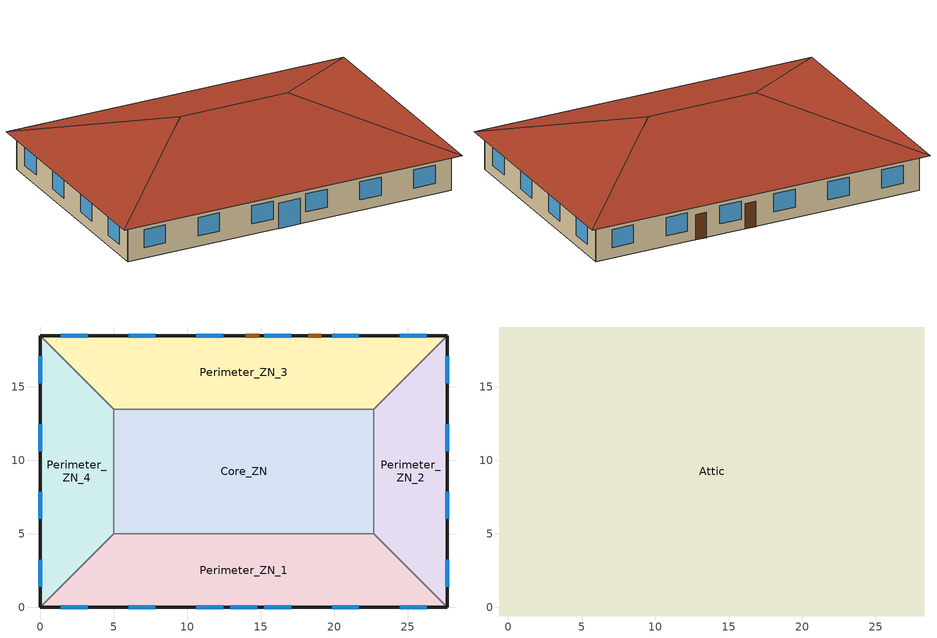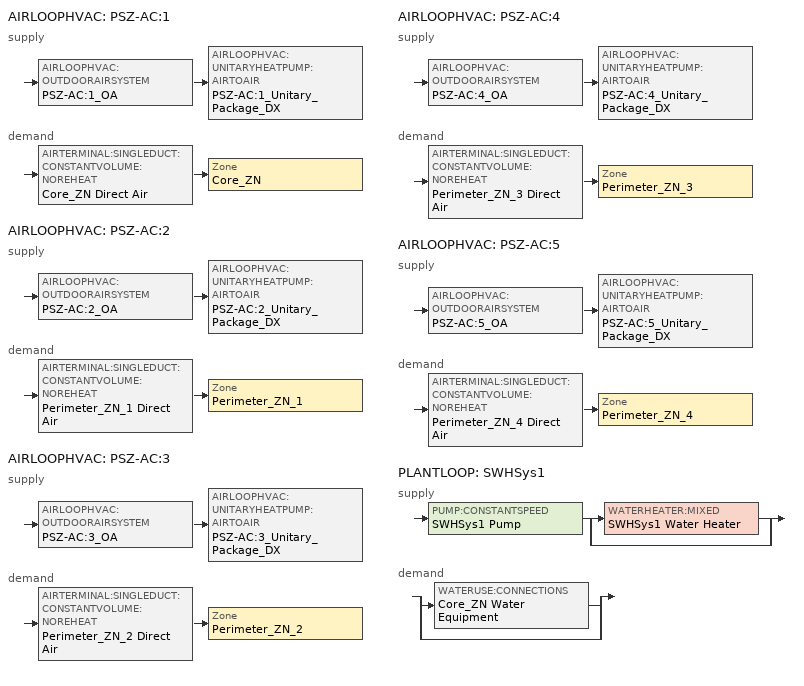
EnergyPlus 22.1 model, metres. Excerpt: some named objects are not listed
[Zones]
Core_ZN
 floor adiabatic (Core_ZN_floor_Ffactor): 5,13.46 22.69,13.46 22.69,5 5,5 z0
 wall to Perimeter_ZN_1 (int_wall): 5,5 22.69,5 z0:3.05
 wall to Perimeter_ZN_2 (int_wall): 22.69,5 22.69,13.46 z0:3.05
 wall to Perimeter_ZN_3 (int_wall): 22.69,13.46 5,13.46 z0:3.05
 wall to Perimeter_ZN_4 (int_wall): 5,13.46 5,5 z0:3.05
Perimeter_ZN_1
 floor ground (Perimeter_ZN_1_floor_Ffactor): 27.69,0 0,0 5,5 22.69,5 z0
 wall outside (nonres_ext_wall_grd): 0,0 27.69,0 z0:3.05
 wall to Perimeter_ZN_4 (int_wall): 5,5 0,0 z0:3.05
 wall to Perimeter_ZN_2 (int_wall): 27.69,0 22.69,5 z0:3.05
 window (Window_U_0.363_SHGC_South_0.378): 1.39,0 3.22,0 / 6.01,0 7.84,0 / 10.62,0 12.45,0 / 15.24,0 17.07,0 / 19.85,0 21.68,0 / 24.47,0 26.3,0 z0.9:2.42; 12.93,0 14.76,0 z0:2.13
Perimeter_ZN_2
 floor ground (Perimeter_ZN_2_floor_Ffactor): 22.69,13.46 27.69,18.46 27.69,0 22.69,5 z0
 wall outside (nonres_ext_wall_grd): 27.69,0 27.69,18.46 z0:3.05
 wall to Perimeter_ZN_3 (int_wall): 27.69,18.46 22.69,13.46 z0:3.05
 window (Window_U_0.363_SHGC_East_0.378): 27.69,15.24 27.69,17.07 / 27.69,10.62 27.69,12.45 / 27.69,6.01 27.69,7.84 / 27.69,1.39 27.69,3.22 z0.9:2.42
Perimeter_ZN_3
 floor ground (Perimeter_ZN_3_floor_Ffactor): 5,13.46 0,18.46 27.69,18.46 22.69,13.46 z0
 wall outside (nonres_ext_wall_grd): 27.69,18.46 0,18.46 z0:3.05
 wall to Perimeter_ZN_4 (int_wall): 0,18.46 5,13.46 z0:3.05
 window (Window_U_0.363_SHGC_North_0.378): 26.3,18.46 24.47,18.46 / 21.68,18.46 19.85,18.46 / 17.07,18.46 15.24,18.46 / 12.45,18.46 10.62,18.46 / 7.84,18.46 6.01,18.46 / 3.22,18.46 1.39,18.46 z0.9:2.42
 door (Swinging Door_con): 14.91,18.46 14,18.46 / 19.13,18.46 18.22,18.46 z0:2.13
Perimeter_ZN_4
 floor ground (Perimeter_ZN_4_floor_Ffactor): 5,5 0,0 0,18.46 5,13.46 z0
 wall outside (nonres_ext_wall_grd): 0,18.46 0,0 z0:3.05
 window (Window_U_0.363_SHGC_West_0.378): 0,3.22 0,1.39 / 0,7.84 0,6.01 / 0,12.45 0,10.62 / 0,17.07 0,15.24 z0.9:2.42
Attic
 floor outside (ext_soffit_floor): -0.6,19.06 0,18.46 0,0 -0.6,-0.6 z3.05; 0,0 27.69,0 28.29,-0.6 -0.6,-0.6 z3.05; 28.29,19.06 28.29,-0.6 27.69,0 27.69,18.46 z3.05; -0.6,19.06 28.29,19.06 27.69,18.46 0,18.46 z3.05
 floor to Perimeter_ZN_1 (nonres_roof_floor): 0,0 5,5 22.69,5 27.69,0 z3.05
 floor to Perimeter_ZN_4 (nonres_roof_floor): 5,13.46 5,5 0,0 0,18.46 z3.05
 floor to Perimeter_ZN_2 (nonres_roof_floor): 22.69,5 22.69,13.46 27.69,18.46 27.69,0 z3.05
 floor to Core_ZN (nonres_roof_floor): 5,13.46 22.69,13.46 22.69,5 5,5 z3.05
 floor to Perimeter_ZN_3 (nonres_roof_floor): 0,18.46 27.69,18.46 22.69,13.46 5,13.46 z3.05
 roof outside (AtticRoofDeck): 28.29,19.06,3.05 -0.6,19.06,3.05 9.23,9.23,6.33 18.46,9.23,6.33; -0.6,19.06,3.05 -0.6,-0.6,3.05 9.23,9.23,6.33; 28.29,-0.6,3.05 28.29,19.06,3.05 18.46,9.23,6.33; -0.6,-0.6,3.05 28.29,-0.6,3.05 18.46,9.23,6.33 9.23,9.23,6.33
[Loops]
AIRLOOPHVAC 'PSZ-AC:1'
 supply: AIRLOOPHVAC:OUTDOORAIRSYSTEM 'PSZ-AC:1_OA' > AIRLOOPHVAC:UNITARYHEATPUMP:AIRTOAIR 'PSZ-AC:1_Unitary_Package_DX'
 demand: AIRTERMINAL:SINGLEDUCT:CONSTANTVOLUME:NOREHEAT 'Core_ZN Direct Air' > Zone 'Core_ZN'
AIRLOOPHVAC 'PSZ-AC:2'
 supply: AIRLOOPHVAC:OUTDOORAIRSYSTEM 'PSZ-AC:2_OA' > AIRLOOPHVAC:UNITARYHEATPUMP:AIRTOAIR 'PSZ-AC:2_Unitary_Package_DX'
 demand: AIRTERMINAL:SINGLEDUCT:CONSTANTVOLUME:NOREHEAT 'Perimeter_ZN_1 Direct Air' > Zone 'Perimeter_ZN_1'
AIRLOOPHVAC 'PSZ-AC:3'
 supply: AIRLOOPHVAC:OUTDOORAIRSYSTEM 'PSZ-AC:3_OA' > AIRLOOPHVAC:UNITARYHEATPUMP:AIRTOAIR 'PSZ-AC:3_Unitary_Package_DX'
 demand: AIRTERMINAL:SINGLEDUCT:CONSTANTVOLUME:NOREHEAT 'Perimeter_ZN_2 Direct Air' > Zone 'Perimeter_ZN_2'
AIRLOOPHVAC 'PSZ-AC:4'
 supply: AIRLOOPHVAC:OUTDOORAIRSYSTEM 'PSZ-AC:4_OA' > AIRLOOPHVAC:UNITARYHEATPUMP:AIRTOAIR 'PSZ-AC:4_Unitary_Package_DX'
 demand: AIRTERMINAL:SINGLEDUCT:CONSTANTVOLUME:NOREHEAT 'Perimeter_ZN_3 Direct Air' > Zone 'Perimeter_ZN_3'
AIRLOOPHVAC 'PSZ-AC:5'
 supply: AIRLOOPHVAC:OUTDOORAIRSYSTEM 'PSZ-AC:5_OA' > AIRLOOPHVAC:UNITARYHEATPUMP:AIRTOAIR 'PSZ-AC:5_Unitary_Package_DX'
 demand: AIRTERMINAL:SINGLEDUCT:CONSTANTVOLUME:NOREHEAT 'Perimeter_ZN_4 Direct Air' > Zone 'Perimeter_ZN_4'
PLANTLOOP 'SWHSys1'
 supply: PUMP:CONSTANTSPEED 'SWHSys1 Pump' > split
  | WATERHEATER:MIXED 'SWHSys1 Water Heater'
  | bypass
 demand: split
  | WATERUSE:CONNECTIONS 'Core_ZN Water Equipment'
  | bypass
[BUILDING]
OfficeSmall: 0, City, 0.04, 0.2, FullExterior, 25, 6
[SITE:LOCATION]
Buffalo.Niagara.Intl.AP_NY_USA WMO=725280: 42.94, -78.74, -5, 215
[SIZINGPERIOD:DESIGNDAY]
Buffalo.Niagara.Intl.AP_NY_USA Ann Htg 99.6% Condns DB: 1, 21, WinterDesignDay, -16.3, 0, DefaultMultipliers, , Wetbulb, -16.3, , , , , 98769, 5.1, 270, No, No, No, ASHRAEClearSky, , , , , 0
Buffalo.Niagara.Intl.AP_NY_USA Ann Clg .4% Condns DB=>MWB: 7, 21, SummerDesignDay, 30.3, 9.3, DefaultMultipliers, , Wetbulb, 21.8, , , , , 98769, 5.7, 240, No, No, No, ASHRAETau, , , 0.462, 2.001
[SITE:GROUNDTEMPERATURE:FCFACTORMETHOD]
9.7, 6, -2.2, -3.4, -4.2, 2.7, 7.5, 13.7, 18.6, 22, 20.7, 16.5
[SITE:WATERMAINSTEMPERATURE]
Correlation: , 8.96667, 26.2
[MATERIAL]
Std Wood 6inch: MediumSmooth, 0.15, 0.12, 540, 1210, 0.9, 0.7, 0.7
F07 25mm stucco: Smooth, 0.0254, 0.72, 1856, 840, 0.9, 0.7, 0.7
F12 Asphalt shingles: VeryRough, 0.0032, 0.04, 1120, 1260, 0.9, 0.7
G01 13mm gypsum board: Smooth, 0.0127, 0.16, 800, 1090, 0.9, 0.7, 0.5
G01 16mm gypsum board: MediumSmooth, 0.0159, 0.16, 800, 1090
G02 16mm plywood: Smooth, 0.0159, 0.12, 544, 1210
[MATERIAL:NOMASS]
Opaque Door panel_con: MediumRough, 0.475973, 0.9, 0.7, 0.7
Nonres_Roof_Insulation: MediumSmooth, 8.09839, 0.9, 0.7, 0.7
Nonres_Exterior_Wall_Insulation_grd: MediumSmooth, 2.00451, 0.9, 0.7, 0.7
[WINDOWMATERIAL:SIMPLEGLAZINGSYSTEM]
Glazing Layer East; Glazing Layer South; Glazing Layer West; Glazing Layer North: 2.06121, 0.378, 0.4158
[CONSTRUCTION]
Swinging Door_con: Opaque Door panel_con
InteriorFurnishings: Std Wood 6inch
AtticRoofDeck: F12 Asphalt shingles, G02 16mm plywood
int_wall: G01 13mm gypsum board, G01 13mm gypsum board
ext_soffit_floor: G02 16mm plywood
nonres_roof_floor: G01 16mm gypsum board, Nonres_Roof_Insulation
nonres_ext_wall_grd: F07 25mm stucco, G01 16mm gypsum board, Nonres_Exterior_Wall_Insulation_grd, G01 16mm gypsum board
Window_U_0.363_SHGC_East_0.378: Glazing Layer East
Window_U_0.363_SHGC_South_0.378: Glazing Layer South
Window_U_0.363_SHGC_West_0.378: Glazing Layer West
Window_U_0.363_SHGC_North_0.378: Glazing Layer North
[CONSTRUCTION:FFACTORGROUNDFLOOR]
Core_ZN_floor_Ffactor: 0.90012, 149.657, 0
Perimeter_ZN_1_floor_Ffactor; Perimeter_ZN_3_floor_Ffactor: 0.90012, 113.45, 27.69
Perimeter_ZN_2_floor_Ffactor; Perimeter_ZN_4_floor_Ffactor: 0.90012, 67.3, 18.46
[ZONE]
Core_ZN; Perimeter_ZN_1; Perimeter_ZN_2; Perimeter_ZN_3; Perimeter_ZN_4: 0, 0, 0, 0, 1, 1, autocalculate, autocalculate, autocalculate, , , Yes
Attic: 0, 0, 0, 0, 1, 1, autocalculate, autocalculate, autocalculate, , , No
[INTERNALMASS]
Core_ZN_InternalMass_1: InteriorFurnishings, Core_ZN, , 299.3148
Perimeter_ZN_1_InternalMass_1: InteriorFurnishings, Perimeter_ZN_1, , 226.9
Perimeter_ZN_2_InternalMass_1: InteriorFurnishings, Perimeter_ZN_2, , 134.6
Perimeter_ZN_3_InternalMass_1: InteriorFurnishings, Perimeter_ZN_3, , 226.9
Perimeter_ZN_4_InternalMass_1: InteriorFurnishings, Perimeter_ZN_4, , 134.6
[PEOPLE]
Core_ZN: Core_ZN, BLDG_OCC_SCH_wo_SB, Area/Person, , , 18.5806, 0.3, AUTOCALCULATE, ACTIVITY_SCH, , No, ZoneAveraged
Perimeter_ZN_1: Perimeter_ZN_1, BLDG_OCC_SCH_wo_SB, Area/Person, , , 18.5806, 0.3, AUTOCALCULATE, ACTIVITY_SCH, , No, ZoneAveraged
Perimeter_ZN_2: Perimeter_ZN_2, BLDG_OCC_SCH_w_SB, Area/Person, , , 18.5806, 0.3, AUTOCALCULATE, ACTIVITY_SCH, , No, ZoneAveraged
Perimeter_ZN_3: Perimeter_ZN_3, BLDG_OCC_SCH_wo_SB, Area/Person, , , 18.5806, 0.3, AUTOCALCULATE, ACTIVITY_SCH, , No, ZoneAveraged
Perimeter_ZN_4: Perimeter_ZN_4, BLDG_OCC_SCH_wo_SB, Area/Person, , , 18.5806, 0.3, AUTOCALCULATE, ACTIVITY_SCH, , No, ZoneAveraged
[LIGHTS]
Core_ZN_Lights: Core_ZN, ltg_sch_office, Watts/Area, , 6.181254, , 0, 0.7, 0.2, 1, LightsWired, No
Perimeter_ZN_1_Lights: Perimeter_ZN_1, ltg_sch_office, Watts/Area, , 6.181254, , 0, 0.7, 0.2, 1, LightsWired, No
Perimeter_ZN_2_Lights: Perimeter_ZN_2, ltg_sch_office, Watts/Area, , 6.181254, , 0, 0.7, 0.2, 1, LightsWired, No
Perimeter_ZN_3_Lights: Perimeter_ZN_3, ltg_sch_office, Watts/Area, , 6.181254, , 0, 0.7, 0.2, 1, LightsWired, No
Perimeter_ZN_4_Lights: Perimeter_ZN_4, ltg_sch_office, Watts/Area, , 6.181254, , 0, 0.7, 0.2, 1, LightsWired, No
[ELECTRICEQUIPMENT]
Core_ZN_MiscPlug_Equip: Core_ZN, BLDG_EQUIP_SCH, Watts/Area, , 6.78, , , , , MiscPlug
Perimeter_ZN_1_MiscPlug_Equip: Perimeter_ZN_1, BLDG_EQUIP_SCH, Watts/Area, , 6.78, , , , , MiscPlug
Perimeter_ZN_2_MiscPlug_Equip: Perimeter_ZN_2, BLDG_EQUIP_SCH, Watts/Area, , 6.78, , , , , MiscPlug
Perimeter_ZN_3_MiscPlug_Equip: Perimeter_ZN_3, BLDG_EQUIP_SCH, Watts/Area, , 6.78, , , , , MiscPlug
Perimeter_ZN_4_MiscPlug_Equip: Perimeter_ZN_4, BLDG_EQUIP_SCH, Watts/Area, , 6.78, , , , , MiscPlug
[DAYLIGHTING:CONTROLS]
Perimeter_ZN_1_DaylCtrl: Perimeter_ZN_1, SplitFlux, DaylightAvailSch, Continuousoff, 0.2, 0.2, 3, 1, Perimeter_ZN_1_DaylRefPt1, 180, 22, , Perimeter_ZN_1_DaylRefPt1, 0.2399, 377, Perimeter_ZN_1_DaylRefPt2, 0.0302, 377
Perimeter_ZN_2_DaylCtrl: Perimeter_ZN_2, SplitFlux, DaylightAvailSch, Continuousoff, 0.2, 0.2, 3, 1, Perimeter_ZN_2_DaylRefPt1, 90, 22, , Perimeter_ZN_2_DaylRefPt1, 0.2399, 377, Perimeter_ZN_2_DaylRefPt2, 0.0302, 377
Perimeter_ZN_3_DaylCtrl: Perimeter_ZN_3, SplitFlux, DaylightAvailSch, Continuousoff, 0.2, 0.2, 3, 1, Perimeter_ZN_3_DaylRefPt1, 0, 22, , Perimeter_ZN_3_DaylRefPt1, 0.2399, 377, Perimeter_ZN_3_DaylRefPt2, 0.0302, 377
Perimeter_ZN_4_DaylCtrl: Perimeter_ZN_4, SplitFlux, DaylightAvailSch, Continuousoff, 0.2, 0.2, 3, 1, Perimeter_ZN_4_DaylRefPt1, 270, 22, , Perimeter_ZN_4_DaylRefPt1, 0.2399, 377, Perimeter_ZN_4_DaylRefPt2, 0.0302, 377
[ZONEINFILTRATION:DESIGNFLOWRATE]
Perimeter_ZN_1_Infiltration: Perimeter_ZN_1, INFIL_QUARTER_ON_SCH, Flow/ExteriorWallArea, 0, , 0.00019935, , 0, 0, 0.224, 0
Perimeter_ZN_1_Door_Infiltration: Perimeter_ZN_1, INFIL_Door_Opening_SCH, Flow/Zone, 0.0764554, , , , 1, 0, 0, 0
Perimeter_ZN_2_Infiltration: Perimeter_ZN_2, INFIL_QUARTER_ON_SCH, Flow/ExteriorWallArea, 0, , 0.00019935, , 0, 0, 0.224, 0
Perimeter_ZN_3_Infiltration: Perimeter_ZN_3, INFIL_QUARTER_ON_SCH, Flow/ExteriorWallArea, 0, , 0.00019935, , 0, 0, 0.224, 0
Perimeter_ZN_4_Infiltration: Perimeter_ZN_4, INFIL_QUARTER_ON_SCH, Flow/ExteriorWallArea, 0, , 0.00019935, , 0, 0, 0.224, 0
Attic_Infiltration: Attic, ALWAYS_ON, Flow/Zone, 0.2001, , , , 1, 0, 0, 0
[EXTERIOR:LIGHTS]
Exterior_Lights_a: Exterior_lighting_schedule_a, 88.49, AstronomicalClock, General
Exterior_Lights_b: Exterior_lighting_schedule_b_2016, 144.07, AstronomicalClock, General
Exterior_Lights_c: Exterior_lighting_schedule_c_2016, 514.92, AstronomicalClock, General
[DESIGNSPECIFICATION:OUTDOORAIR]
SZ DSOA Core_ZN; SZ DSOA Perimeter_ZN_1; SZ DSOA Perimeter_ZN_2; SZ DSOA Perimeter_ZN_3; SZ DSOA Perimeter_ZN_4: Flow/Area, , 0.0004318
[DESIGNSPECIFICATION:ZONEAIRDISTRIBUTION]
CM DSZAD Building: 1, 1
[SIZING:ZONE]
Core_ZN: SupplyAirTemperature, 12.8, , SupplyAirTemperature, 40, , 0.0085, 0.008, SZ DSOA Core_ZN, , , DesignDay, 0, , , 0, DesignDay, 0
Perimeter_ZN_1: SupplyAirTemperature, 12.8, , SupplyAirTemperature, 40, , 0.0085, 0.008, SZ DSOA Perimeter_ZN_1, , , DesignDay, 0, , , 0, DesignDay, 0
Perimeter_ZN_2: SupplyAirTemperature, 12.8, , SupplyAirTemperature, 40, , 0.0085, 0.008, SZ DSOA Perimeter_ZN_2, , , DesignDay, 0, , , 0, DesignDay, 0
Perimeter_ZN_3: SupplyAirTemperature, 12.8, , SupplyAirTemperature, 40, , 0.0085, 0.008, SZ DSOA Perimeter_ZN_3, , , DesignDay, 0, , , 0, DesignDay, 0
Perimeter_ZN_4: SupplyAirTemperature, 12.8, , SupplyAirTemperature, 40, , 0.0085, 0.008, SZ DSOA Perimeter_ZN_4, , , DesignDay, 0, , , 0, DesignDay, 0
[SIZING:SYSTEM]
PSZ-AC:1; PSZ-AC:2; PSZ-AC:3; PSZ-AC:4; PSZ-AC:5: Sensible, AUTOSIZE, 1, 7, 0.008, 12.8, 0.008, 12.8, 40, NonCoincident, No, No, 0.0085, 0.008, DesignDay, 0, , , , DesignDay, 0, , , , , ZoneSum, 1, CoolingDesignCapacity, autosize, , , HeatingDesignCapacity, autosize, , , OnOff
[SIZING:PLANT]
SWHSys1: Heating, 48.89, 5
[ZONECONTROL:THERMOSTAT]
Core_ZN Thermostat: Core_ZN, Dual Zone Control Type Sched, ThermostatSetpoint:DualSetpoint, Core_ZN Dual SP Control
Perimeter_ZN_1 Thermostat: Perimeter_ZN_1, Dual Zone Control Type Sched, ThermostatSetpoint:DualSetpoint, Perimeter_ZN_1 Dual SP Control
Perimeter_ZN_2 Thermostat: Perimeter_ZN_2, Dual Zone Control Type Sched, ThermostatSetpoint:DualSetpoint, Perimeter_ZN_2 Dual SP Control
Perimeter_ZN_3 Thermostat: Perimeter_ZN_3, Dual Zone Control Type Sched, ThermostatSetpoint:DualSetpoint, Perimeter_ZN_3 Dual SP Control
Perimeter_ZN_4 Thermostat: Perimeter_ZN_4, Dual Zone Control Type Sched, ThermostatSetpoint:DualSetpoint, Perimeter_ZN_4 Dual SP Control
[THERMOSTATSETPOINT:DUALSETPOINT]
Core_ZN Dual SP Control; Perimeter_ZN_1 Dual SP Control; Perimeter_ZN_3 Dual SP Control; Perimeter_ZN_4 Dual SP Control: HTGSETP_SCH_NO_OPTIMUM, CLGSETP_SCH_NO_OPTIMUM
Perimeter_ZN_2 Dual SP Control: HTGSETP_SCH_NO_OPTIMUM_w_SB, CLGSETP_SCH_NO_OPTIMUM_w_SB
[AIRTERMINAL:SINGLEDUCT:CONSTANTVOLUME:NOREHEAT]
Core_ZN Direct Air: Always_On, Core_ZN ADU Inlet Node, Core_ZN Direct Air Inlet Node, AUTOSIZE
Perimeter_ZN_1 Direct Air: Always_On, Perimeter_ZN_1 ADU Inlet Node, Perimeter_ZN_1 Direct Air Inlet Node, AUTOSIZE
Perimeter_ZN_2 Direct Air: Always_On, Perimeter_ZN_2 ADU Inlet Node, Perimeter_ZN_2 Direct Air Inlet Node, AUTOSIZE
Perimeter_ZN_3 Direct Air: Always_On, Perimeter_ZN_3 ADU Inlet Node, Perimeter_ZN_3 Direct Air Inlet Node, AUTOSIZE
Perimeter_ZN_4 Direct Air: Always_On, Perimeter_ZN_4 ADU Inlet Node, Perimeter_ZN_4 Direct Air Inlet Node, AUTOSIZE
[Zone equipment]
Core_ZN: Core_ZN Direct Air
Perimeter_ZN_1: Perimeter_ZN_1 Direct Air
Perimeter_ZN_2: Perimeter_ZN_2 Direct Air
Perimeter_ZN_3: Perimeter_ZN_3 Direct Air
Perimeter_ZN_4: Perimeter_ZN_4 Direct Air
[FAN:ONOFF]
PSZ-AC:1 Fan: HVACOperationSchd, 0.55575, 622.5, autosize, 0.855, 1, PSZ-AC:1 Mixed Air Outlet, PSZ-AC:1 Supply Fan Outlet, , , General
PSZ-AC:2 Fan: HVACOperationSchd, 0.55575, 622.5, autosize, 0.855, 1, PSZ-AC:2 Mixed Air Outlet, PSZ-AC:2 Supply Fan Outlet, , , General
PSZ-AC:3 Fan: HVACOperationSchd, 0.55575, 622.5, autosize, 0.855, 1, PSZ-AC:3 Mixed Air Outlet, PSZ-AC:3 Supply Fan Outlet, , , General
PSZ-AC:4 Fan: HVACOperationSchd, 0.55575, 622.5, autosize, 0.855, 1, PSZ-AC:4 Mixed Air Outlet, PSZ-AC:4 Supply Fan Outlet, , , General
PSZ-AC:5 Fan: HVACOperationSchd, 0.55575, 622.5, autosize, 0.855, 1, PSZ-AC:5 Mixed Air Outlet, PSZ-AC:5 Supply Fan Outlet, , , General
[COIL:COOLING:DX:SINGLESPEED]
PSZ-AC:1 HP Cooling Coil: Always_On, AUTOSIZE, AUTOSIZE, 4.52885, AUTOSIZE, , PSZ-AC:1 Supply Fan Outlet, PSZ-AC:1 Cooling Coil Outlet, SmDXalt_CapFT, SmDXalt_CapFF, SmDXalt_EIRFT, SmDXalt_EIRFF, SmDXalt_PLR
PSZ-AC:2 HP Cooling Coil: Always_On, AUTOSIZE, AUTOSIZE, 4.52885, AUTOSIZE, , PSZ-AC:2 Supply Fan Outlet, PSZ-AC:2 Cooling Coil Outlet, SmDXalt_CapFT, SmDXalt_CapFF, SmDXalt_EIRFT, SmDXalt_EIRFF, SmDXalt_PLR
PSZ-AC:3 HP Cooling Coil: Always_On, AUTOSIZE, AUTOSIZE, 4.52885, AUTOSIZE, , PSZ-AC:3 Supply Fan Outlet, PSZ-AC:3 Cooling Coil Outlet, SmDXalt_CapFT, SmDXalt_CapFF, SmDXalt_EIRFT, SmDXalt_EIRFF, SmDXalt_PLR
PSZ-AC:4 HP Cooling Coil: Always_On, AUTOSIZE, AUTOSIZE, 4.52885, AUTOSIZE, , PSZ-AC:4 Supply Fan Outlet, PSZ-AC:4 Cooling Coil Outlet, SmDXalt_CapFT, SmDXalt_CapFF, SmDXalt_EIRFT, SmDXalt_EIRFF, SmDXalt_PLR
PSZ-AC:5 HP Cooling Coil: Always_On, AUTOSIZE, AUTOSIZE, 4.52885, AUTOSIZE, , PSZ-AC:5 Supply Fan Outlet, PSZ-AC:5 Cooling Coil Outlet, SmDXalt_CapFT, SmDXalt_CapFF, SmDXalt_EIRFT, SmDXalt_EIRFF, SmDXalt_PLR
[COIL:HEATING:FUEL]
PSZ-AC:1_SuppHeatCoil: Always_On, NaturalGas, 0.84, autosize, PSZ-AC:1 Heating Coil Outlet, PSZ-AC:1 Supply Equipment Outlet Node
PSZ-AC:2_SuppHeatCoil: Always_On, NaturalGas, 0.84, autosize, PSZ-AC:2 Heating Coil Outlet, PSZ-AC:2 Supply Equipment Outlet Node
PSZ-AC:3_SuppHeatCoil: Always_On, NaturalGas, 0.84, autosize, PSZ-AC:3 Heating Coil Outlet, PSZ-AC:3 Supply Equipment Outlet Node
PSZ-AC:4_SuppHeatCoil: Always_On, NaturalGas, 0.84, autosize, PSZ-AC:4 Heating Coil Outlet, PSZ-AC:4 Supply Equipment Outlet Node
PSZ-AC:5_SuppHeatCoil: Always_On, NaturalGas, 0.84, autosize, PSZ-AC:5 Heating Coil Outlet, PSZ-AC:5 Supply Equipment Outlet Node
[COIL:HEATING:DX:SINGLESPEED]
PSZ-AC:1 Heating Coil: Always_On, AUTOSIZE, 3.52716, AUTOSIZE, , PSZ-AC:1 Cooling Coil Outlet, PSZ-AC:1 Heating Coil Outlet, HPACHeatCapFT, HPACHeatCapFF, HPACHeatEIRFT, HPACHeatEIRFF, HPACHeatPLFFPLR, HPACDefrostCAPFT, -12.2, , 1.67, 50, 4.4, ReverseCycle, OnDemand, , AUTOSIZE
PSZ-AC:2 Heating Coil: Always_On, AUTOSIZE, 3.52716, AUTOSIZE, , PSZ-AC:2 Cooling Coil Outlet, PSZ-AC:2 Heating Coil Outlet, HPACHeatCapFT, HPACHeatCapFF, HPACHeatEIRFT, HPACHeatEIRFF, HPACHeatPLFFPLR, HPACDefrostCAPFT, -12.2, , 1.67, 50, 4.4, ReverseCycle, OnDemand, , AUTOSIZE
PSZ-AC:3 Heating Coil: Always_On, AUTOSIZE, 3.52716, AUTOSIZE, , PSZ-AC:3 Cooling Coil Outlet, PSZ-AC:3 Heating Coil Outlet, HPACHeatCapFT, HPACHeatCapFF, HPACHeatEIRFT, HPACHeatEIRFF, HPACHeatPLFFPLR, HPACDefrostCAPFT, -12.2, , 1.67, 50, 4.4, ReverseCycle, OnDemand, , AUTOSIZE
PSZ-AC:4 Heating Coil: Always_On, AUTOSIZE, 3.52716, AUTOSIZE, , PSZ-AC:4 Cooling Coil Outlet, PSZ-AC:4 Heating Coil Outlet, HPACHeatCapFT, HPACHeatCapFF, HPACHeatEIRFT, HPACHeatEIRFF, HPACHeatPLFFPLR, HPACDefrostCAPFT, -12.2, , 1.67, 50, 4.4, ReverseCycle, OnDemand, , AUTOSIZE
PSZ-AC:5 Heating Coil: Always_On, AUTOSIZE, 3.52716, AUTOSIZE, , PSZ-AC:5 Cooling Coil Outlet, PSZ-AC:5 Heating Coil Outlet, HPACHeatCapFT, HPACHeatCapFF, HPACHeatEIRFT, HPACHeatEIRFF, HPACHeatPLFFPLR, HPACDefrostCAPFT, -12.2, , 1.67, 50, 4.4, ReverseCycle, OnDemand, , AUTOSIZE
[AIRLOOPHVAC:UNITARYHEATPUMP:AIRTOAIR]
PSZ-AC:1_Unitary_Package_DX: Always_On, PSZ-AC:1 Mixed Air Outlet, PSZ-AC:1 Supply Equipment Outlet Node, AUTOSIZE, AUTOSIZE, AUTOSIZE, Core_ZN, Fan:OnOff, PSZ-AC:1 Fan, Coil:Heating:DX:SingleSpeed, PSZ-AC:1 Heating Coil, Coil:Cooling:DX:SingleSpeed, PSZ-AC:1 HP Cooling Coil, Coil:Heating:Fuel, PSZ-AC:1_SuppHeatCoil, AUTOSIZE, 4.44, BlowThrough, HVACOperationSchd
PSZ-AC:2_Unitary_Package_DX: Always_On, PSZ-AC:2 Mixed Air Outlet, PSZ-AC:2 Supply Equipment Outlet Node, AUTOSIZE, AUTOSIZE, AUTOSIZE, Perimeter_ZN_1, Fan:OnOff, PSZ-AC:2 Fan, Coil:Heating:DX:SingleSpeed, PSZ-AC:2 Heating Coil, Coil:Cooling:DX:SingleSpeed, PSZ-AC:2 HP Cooling Coil, Coil:Heating:Fuel, PSZ-AC:2_SuppHeatCoil, AUTOSIZE, 4.44, BlowThrough, HVACOperationSchd
PSZ-AC:3_Unitary_Package_DX: Always_On, PSZ-AC:3 Mixed Air Outlet, PSZ-AC:3 Supply Equipment Outlet Node, AUTOSIZE, AUTOSIZE, AUTOSIZE, Perimeter_ZN_2, Fan:OnOff, PSZ-AC:3 Fan, Coil:Heating:DX:SingleSpeed, PSZ-AC:3 Heating Coil, Coil:Cooling:DX:SingleSpeed, PSZ-AC:3 HP Cooling Coil, Coil:Heating:Fuel, PSZ-AC:3_SuppHeatCoil, AUTOSIZE, 4.44, BlowThrough, HVACOperationSchd_w_SB
PSZ-AC:4_Unitary_Package_DX: Always_On, PSZ-AC:4 Mixed Air Outlet, PSZ-AC:4 Supply Equipment Outlet Node, AUTOSIZE, AUTOSIZE, AUTOSIZE, Perimeter_ZN_3, Fan:OnOff, PSZ-AC:4 Fan, Coil:Heating:DX:SingleSpeed, PSZ-AC:4 Heating Coil, Coil:Cooling:DX:SingleSpeed, PSZ-AC:4 HP Cooling Coil, Coil:Heating:Fuel, PSZ-AC:4_SuppHeatCoil, AUTOSIZE, 4.44, BlowThrough, HVACOperationSchd
PSZ-AC:5_Unitary_Package_DX: Always_On, PSZ-AC:5 Mixed Air Outlet, PSZ-AC:5 Supply Equipment Outlet Node, AUTOSIZE, AUTOSIZE, AUTOSIZE, Perimeter_ZN_4, Fan:OnOff, PSZ-AC:5 Fan, Coil:Heating:DX:SingleSpeed, PSZ-AC:5 Heating Coil, Coil:Cooling:DX:SingleSpeed, PSZ-AC:5 HP Cooling Coil, Coil:Heating:Fuel, PSZ-AC:5_SuppHeatCoil, AUTOSIZE, 4.44, BlowThrough, HVACOperationSchd
[CONTROLLER:OUTDOORAIR]
PSZ-AC:1_OA_Controller: PSZ-AC:1 OARelief Node, PSZ-AC:1 Supply Equipment Inlet Node, PSZ-AC:1 Mixed Air Outlet, PSZ-AC:1 OAInlet Node, AUTOSIZE, AUTOSIZE, NoEconomizer, ModulateFlow, 28, 64000, , , , LockoutWithHeating, FixedMinimum, MinOA_MotorizedDamper_Sched
PSZ-AC:2_OA_Controller: PSZ-AC:2 OARelief Node, PSZ-AC:2 Supply Equipment Inlet Node, PSZ-AC:2 Mixed Air Outlet, PSZ-AC:2 OAInlet Node, AUTOSIZE, AUTOSIZE, NoEconomizer, ModulateFlow, 28, 64000, , , , LockoutWithHeating, FixedMinimum, MinOA_MotorizedDamper_Sched
PSZ-AC:3_OA_Controller: PSZ-AC:3 OARelief Node, PSZ-AC:3 Supply Equipment Inlet Node, PSZ-AC:3 Mixed Air Outlet, PSZ-AC:3 OAInlet Node, AUTOSIZE, AUTOSIZE, NoEconomizer, ModulateFlow, 28, 64000, , , , LockoutWithHeating, FixedMinimum, MinOA_MotorizedDamper_Sched
PSZ-AC:4_OA_Controller: PSZ-AC:4 OARelief Node, PSZ-AC:4 Supply Equipment Inlet Node, PSZ-AC:4 Mixed Air Outlet, PSZ-AC:4 OAInlet Node, AUTOSIZE, AUTOSIZE, NoEconomizer, ModulateFlow, 28, 64000, , , , LockoutWithHeating, FixedMinimum, MinOA_MotorizedDamper_Sched
PSZ-AC:5_OA_Controller: PSZ-AC:5 OARelief Node, PSZ-AC:5 Supply Equipment Inlet Node, PSZ-AC:5 Mixed Air Outlet, PSZ-AC:5 OAInlet Node, AUTOSIZE, AUTOSIZE, NoEconomizer, ModulateFlow, 28, 64000, , , , LockoutWithHeating, FixedMinimum, MinOA_MotorizedDamper_Sched
[CONTROLLER:MECHANICALVENTILATION]
Core_ZN_DCV: MinOA_MotorizedDamper_Sched, No, ZoneSum, , Core_ZN, SZ DSOA Core_ZN, CM DSZAD Building
Perimeter_ZN_1_DCV: MinOA_MotorizedDamper_Sched, No, ZoneSum, , Perimeter_ZN_1, SZ DSOA Perimeter_ZN_1, CM DSZAD Building
Perimeter_ZN_2_DCV: MinOA_MotorizedDamper_Sched, No, ZoneSum, , Perimeter_ZN_2, SZ DSOA Perimeter_ZN_2, CM DSZAD Building
Perimeter_ZN_3_DCV: MinOA_MotorizedDamper_Sched, No, ZoneSum, , Perimeter_ZN_3, SZ DSOA Perimeter_ZN_3, CM DSZAD Building
Perimeter_ZN_4_DCV: MinOA_MotorizedDamper_Sched, No, ZoneSum, , Perimeter_ZN_4, SZ DSOA Perimeter_ZN_4, CM DSZAD Building
[AIRLOOPHVAC]
PSZ-AC:1: , PSZ-AC:1 Availability Manager List, AUTOSIZE, PSZ-AC:1 Air Loop Branches, , PSZ-AC:1 Supply Equipment Inlet Node, PSZ-AC:1 Zone Equipment Outlet Node, PSZ-AC:1 Zone Equipment Inlet Node, PSZ-AC:1 Supply Equipment Outlet Node
PSZ-AC:2: , PSZ-AC:2 Availability Manager List, AUTOSIZE, PSZ-AC:2 Air Loop Branches, , PSZ-AC:2 Supply Equipment Inlet Node, PSZ-AC:2 Zone Equipment Outlet Node, PSZ-AC:2 Zone Equipment Inlet Node, PSZ-AC:2 Supply Equipment Outlet Node
PSZ-AC:3: , PSZ-AC:3 Availability Manager List, AUTOSIZE, PSZ-AC:3 Air Loop Branches, , PSZ-AC:3 Supply Equipment Inlet Node, PSZ-AC:3 Zone Equipment Outlet Node, PSZ-AC:3 Zone Equipment Inlet Node, PSZ-AC:3 Supply Equipment Outlet Node
PSZ-AC:4: , PSZ-AC:4 Availability Manager List, AUTOSIZE, PSZ-AC:4 Air Loop Branches, , PSZ-AC:4 Supply Equipment Inlet Node, PSZ-AC:4 Zone Equipment Outlet Node, PSZ-AC:4 Zone Equipment Inlet Node, PSZ-AC:4 Supply Equipment Outlet Node
PSZ-AC:5: , PSZ-AC:5 Availability Manager List, AUTOSIZE, PSZ-AC:5 Air Loop Branches, , PSZ-AC:5 Supply Equipment Inlet Node, PSZ-AC:5 Zone Equipment Outlet Node, PSZ-AC:5 Zone Equipment Inlet Node, PSZ-AC:5 Supply Equipment Outlet Node
[AIRLOOPHVAC:OUTDOORAIRSYSTEM]
PSZ-AC:1_OA: PSZ-AC:1_OA_Controllers, PSZ-AC:1_OA_Equipment
PSZ-AC:2_OA: PSZ-AC:2_OA_Controllers, PSZ-AC:2_OA_Equipment
PSZ-AC:3_OA: PSZ-AC:3_OA_Controllers, PSZ-AC:3_OA_Equipment
PSZ-AC:4_OA: PSZ-AC:4_OA_Controllers, PSZ-AC:4_OA_Equipment
PSZ-AC:5_OA: PSZ-AC:5_OA_Controllers, PSZ-AC:5_OA_Equipment
[OUTDOORAIR:MIXER]
PSZ-AC:1_OAMixing Box: PSZ-AC:1 Mixed Air Outlet, PSZ-AC:1 OAInlet Node, PSZ-AC:1 OARelief Node, PSZ-AC:1 Supply Equipment Inlet Node
PSZ-AC:2_OAMixing Box: PSZ-AC:2 Mixed Air Outlet, PSZ-AC:2 OAInlet Node, PSZ-AC:2 OARelief Node, PSZ-AC:2 Supply Equipment Inlet Node
PSZ-AC:3_OAMixing Box: PSZ-AC:3 Mixed Air Outlet, PSZ-AC:3 OAInlet Node, PSZ-AC:3 OARelief Node, PSZ-AC:3 Supply Equipment Inlet Node
PSZ-AC:4_OAMixing Box: PSZ-AC:4 Mixed Air Outlet, PSZ-AC:4 OAInlet Node, PSZ-AC:4 OARelief Node, PSZ-AC:4 Supply Equipment Inlet Node
PSZ-AC:5_OAMixing Box: PSZ-AC:5 Mixed Air Outlet, PSZ-AC:5 OAInlet Node, PSZ-AC:5 OARelief Node, PSZ-AC:5 Supply Equipment Inlet Node
[PUMP:CONSTANTSPEED]
SWHSys1 Pump: SWHSys1 Supply Inlet Node, SWHSys1 Pump-Water HeaterNodeviaConnector, autosize, 0.001, AUTOSIZE, 0.3, 0, Intermittent
[WATERHEATER:MIXED]
SWHSys1 Water Heater: 0.1514, SHWSys1 Water Heater Setpoint Temperature Schedule, 2, 82.2222, Cycle, 11722.84, , , , ELECTRICITY, 1, , 571, ELECTRICITY, 0, 571, ELECTRICITY, , zone, , CORE_ZN, , 1.20598, , 1.20598, , 4.048e-06, BLDG_SWH_SCH
[PLANTLOOP]
SWHSys1: WATER, , SWHSys1 Loop Operation Scheme List, SWHSys1 Supply Outlet Node, 48.89, 10, AUTOSIZE, 0, AUTOSIZE, SWHSys1 Supply Inlet Node, SWHSys1 Supply Outlet Node, SWHSys1 Supply Branches, SWHSys1 Supply Connectors, SWHSys1 Demand Inlet Node, SWHSys1 Demand Outlet Node, SWHSys1 Demand Branches, SWHSys1 Demand Connectors, Optimal
[PLANTEQUIPMENTLIST]
SWHSys1 Equipment List: WaterHeater:Mixed, SWHSys1 Water Heater
[PLANTEQUIPMENTOPERATION:HEATINGLOAD]
SWHSys1 Operation Scheme: 0, 1000000000000000, SWHSys1 Equipment List
[PLANTEQUIPMENTOPERATIONSCHEMES]
SWHSys1 Loop Operation Scheme List: PlantEquipmentOperation:HeatingLoad, SWHSys1 Operation Scheme, PlantOnSched
[ENERGYMANAGEMENTSYSTEM:SENSOR]
ActualOccupancy: Binary Occupancy; Schedule Value
Core_ZN_LSr: Core_ZN; Zone Lights Electricity Rate
Core_ZN_Occ_Sensor: Core_ZN; People Occupant Count
Perimeter_ZN_1_LSr: Perimeter_ZN_1; Zone Lights Electricity Rate
Perimeter_ZN_1_Occ_Sensor: Perimeter_ZN_1; People Occupant Count
Perimeter_ZN_2_LSr: Perimeter_ZN_2; Zone Lights Electricity Rate
Perimeter_ZN_2_Occ_Sensor: Perimeter_ZN_2; People Occupant Count
Perimeter_ZN_3_LSr: Perimeter_ZN_3; Zone Lights Electricity Rate
Perimeter_ZN_3_Occ_Sensor: Perimeter_ZN_3; People Occupant Count
Perimeter_ZN_4_LSr: Perimeter_ZN_4; Zone Lights Electricity Rate
Perimeter_ZN_4_Occ_Sensor: Perimeter_ZN_4; People Occupant Count
[ENERGYMANAGEMENTSYSTEM:ACTUATOR]
Core_ZN_Light_Actuator: Core_ZN_lights; Lights; Electricity Rate
Perimeter_ZN_1_Light_Actuator: Perimeter_ZN_1_lights; Lights; Electricity Rate
Perimeter_ZN_2_Light_Actuator: Perimeter_ZN_2_lights; Lights; Electricity Rate
Perimeter_ZN_3_Light_Actuator: Perimeter_ZN_3_lights; Lights; Electricity Rate
Perimeter_ZN_4_Light_Actuator: Perimeter_ZN_4_lights; Lights; Electricity Rate
[ENERGYMANAGEMENTSYSTEM:PROGRAMCALLINGMANAGER]
SET_Core_ZN_Light_EMS_Program_Prog_Manager: BeginTimestepBeforePredictor; SET_Core_ZN_Light_EMS_Program
SET_Perimeter_ZN_1_Light_EMS_Program_Prog_Manager: BeginTimestepBeforePredictor; SET_Perimeter_ZN_1_Light_EMS_Program
SET_Perimeter_ZN_2_Light_EMS_Program_Prog_Manager: BeginTimestepBeforePredictor; SET_Perimeter_ZN_2_Light_EMS_Program
SET_Perimeter_ZN_3_Light_EMS_Program_Prog_Manager: BeginTimestepBeforePredictor; SET_Perimeter_ZN_3_Light_EMS_Program
SET_Perimeter_ZN_4_Light_EMS_Program_Prog_Manager: BeginTimestepBeforePredictor; SET_Perimeter_ZN_4_Light_EMS_Program
[ENERGYMANAGEMENTSYSTEM:PROGRAM]
SET_Core_ZN_Light_EMS_Program: SET Core_ZN_LSr_IP=0.093*Core_ZN_LSr/Core_ZN_Area; IF (Core_ZN_Occ_Sensor <= 0) && (Core_ZN_LSr_IP >= 0.02); SET Core_ZN_Light_Actuator = 0.02*Core_ZN_Area/0.09290304; ELSE; SET Core_ZN_Light_Actuator = NULL; ENDIF
SET_Perimeter_ZN_1_Light_EMS_Program: SET Perimeter_ZN_1_LSr_IP=0.093*Perimeter_ZN_1_LSr/Perimeter_ZN_1_Area; IF (Perimeter_ZN_1_Occ_Sensor <= 0) && (Perimeter_ZN_1_LSr_IP >= 0.02); SET Perimeter_ZN_1_Light_Actuator = 0.02*Perimeter_ZN_1_Area/0.09290304; ELSE; SET Perimeter_ZN_1_Light_Actuator = NULL; ENDIF
SET_Perimeter_ZN_2_Light_EMS_Program: SET Perimeter_ZN_2_LSr_IP=0.093*Perimeter_ZN_2_LSr/Perimeter_ZN_2_Area; IF (Perimeter_ZN_2_Occ_Sensor <= 0) && (Perimeter_ZN_2_LSr_IP >= 0.02); IF (ActualOccupancy <= 0); SET Perimeter_ZN_2_Light_Actuator = 0.02*Perimeter_ZN_2_Area/0.09290304; ELSE; SET Perimeter_ZN_2_Light_Actuator = NULL; ENDIF; ELSE; SET Perimeter_ZN_2_Light_Actuator = NULL; ENDIF
SET_Perimeter_ZN_3_Light_EMS_Program: SET Perimeter_ZN_3_LSr_IP=0.093*Perimeter_ZN_3_LSr/Perimeter_ZN_3_Area; IF (Perimeter_ZN_3_Occ_Sensor <= 0) && (Perimeter_ZN_3_LSr_IP >= 0.02); SET Perimeter_ZN_3_Light_Actuator = 0.02*Perimeter_ZN_3_Area/0.09290304; ELSE; SET Perimeter_ZN_3_Light_Actuator = NULL; ENDIF
SET_Perimeter_ZN_4_Light_EMS_Program: SET Perimeter_ZN_4_LSr_IP=0.093*Perimeter_ZN_4_LSr/Perimeter_ZN_4_Area; IF (Perimeter_ZN_4_Occ_Sensor <= 0) && (Perimeter_ZN_4_LSr_IP >= 0.02); SET Perimeter_ZN_4_Light_Actuator = 0.02*Perimeter_ZN_4_Area/0.09290304; ELSE; SET Perimeter_ZN_4_Light_Actuator = NULL; ENDIF
[ENERGYMANAGEMENTSYSTEM:INTERNALVARIABLE]
Core_ZN_Area: Core_ZN; Zone Floor Area
Perimeter_ZN_1_Area: Perimeter_ZN_1; Zone Floor Area
Perimeter_ZN_2_Area: Perimeter_ZN_2; Zone Floor Area
Perimeter_ZN_3_Area: Perimeter_ZN_3; Zone Floor Area
Perimeter_ZN_4_Area: Perimeter_ZN_4; Zone Floor Area
[AVAILABILITYMANAGER:NIGHTCYCLE]
PSZ-AC:1 Availability Manager; PSZ-AC:2 Availability Manager; PSZ-AC:3 Availability Manager; PSZ-AC:4 Availability Manager; PSZ-AC:5 Availability Manager: Always_On, HVACOperationSchd, CycleOnAny, 1, FixedRunTime, 1800
[SETPOINTMANAGER:SCHEDULED]
SWHSys1 Loop Setpoint Manager: Temperature, SHWSys1-Loop-Temp-Schedule, SWHSys1 Supply Outlet Node
[SETPOINTMANAGER:SINGLEZONE:HEATING]
SupAirTemp MngrCore_ZN - Htg: Temperature, 12.8, 40, Core_ZN, Core_ZN Air Node, Core_ZN Direct Air Inlet Node, PSZ-AC:1 Supply Equipment Outlet Node
SupAirTemp MngrPerimeter_ZN_1 - Htg: Temperature, 12.8, 40, Perimeter_ZN_1, Perimeter_ZN_1 Air Node, Perimeter_ZN_1 Direct Air Inlet Node, PSZ-AC:2 Supply Equipment Outlet Node
SupAirTemp MngrPerimeter_ZN_2 - Htg: Temperature, 12.8, 40, Perimeter_ZN_2, Perimeter_ZN_2 Air Node, Perimeter_ZN_2 Direct Air Inlet Node, PSZ-AC:3 Supply Equipment Outlet Node
SupAirTemp MngrPerimeter_ZN_3 - Htg: Temperature, 12.8, 40, Perimeter_ZN_3, Perimeter_ZN_3 Air Node, Perimeter_ZN_3 Direct Air Inlet Node, PSZ-AC:4 Supply Equipment Outlet Node
SupAirTemp MngrPerimeter_ZN_4 - Htg: Temperature, 12.8, 40, Perimeter_ZN_4, Perimeter_ZN_4 Air Node, Perimeter_ZN_4 Direct Air Inlet Node, PSZ-AC:5 Supply Equipment Outlet Node
[SETPOINTMANAGER:SINGLEZONE:COOLING]
SupAirTemp MngrCore_ZN - Clg: Temperature, 12.8, 40, Core_ZN, Core_ZN Air Node, Core_ZN Direct Air Inlet Node, PSZ-AC:1 Zone Equipment Inlet Node
SupAirTemp MngrPerimeter_ZN_1 - Clg: Temperature, 12.8, 40, Perimeter_ZN_1, Perimeter_ZN_1 Air Node, Perimeter_ZN_1 Direct Air Inlet Node, PSZ-AC:2 Zone Equipment Inlet Node
SupAirTemp MngrPerimeter_ZN_2 - Clg: Temperature, 12.8, 40, Perimeter_ZN_2, Perimeter_ZN_2 Air Node, Perimeter_ZN_2 Direct Air Inlet Node, PSZ-AC:3 Zone Equipment Inlet Node
SupAirTemp MngrPerimeter_ZN_3 - Clg: Temperature, 12.8, 40, Perimeter_ZN_3, Perimeter_ZN_3 Air Node, Perimeter_ZN_3 Direct Air Inlet Node, PSZ-AC:4 Zone Equipment Inlet Node
SupAirTemp MngrPerimeter_ZN_4 - Clg: Temperature, 12.8, 40, Perimeter_ZN_4, Perimeter_ZN_4 Air Node, Perimeter_ZN_4 Direct Air Inlet Node, PSZ-AC:5 Zone Equipment Inlet Node
[SETPOINTMANAGER:MIXEDAIR]
PSZ-AC:1_OAMixed Air Temp Manager: Temperature, PSZ-AC:1 Zone Equipment Inlet Node, PSZ-AC:1 Mixed Air Outlet, PSZ-AC:1 Supply Fan Outlet, PSZ-AC:1 Mixed Air Outlet
PSZ-AC:2_OAMixed Air Temp Manager: Temperature, PSZ-AC:2 Zone Equipment Inlet Node, PSZ-AC:2 Mixed Air Outlet, PSZ-AC:2 Supply Fan Outlet, PSZ-AC:2 Mixed Air Outlet
PSZ-AC:3_OAMixed Air Temp Manager: Temperature, PSZ-AC:3 Zone Equipment Inlet Node, PSZ-AC:3 Mixed Air Outlet, PSZ-AC:3 Supply Fan Outlet, PSZ-AC:3 Mixed Air Outlet
PSZ-AC:4_OAMixed Air Temp Manager: Temperature, PSZ-AC:4 Zone Equipment Inlet Node, PSZ-AC:4 Mixed Air Outlet, PSZ-AC:4 Supply Fan Outlet, PSZ-AC:4 Mixed Air Outlet
PSZ-AC:5_OAMixed Air Temp Manager: Temperature, PSZ-AC:5 Zone Equipment Inlet Node, PSZ-AC:5 Mixed Air Outlet, PSZ-AC:5 Supply Fan Outlet, PSZ-AC:5 Mixed Air Outlet
[WATERUSE:EQUIPMENT]
Core_ZN Water Equipment: WaterUse, 4.048e-06, BLDG_SWH_SCH, Core_ZN Water Equipment Temp Sched, Core_ZN Water Equipment Hot Supply Temp Sched, , Core_ZN, Core_ZN Water Equipment Sensible fract sched, Core_ZN Water Equipment Latent fract sched
[WATERUSE:CONNECTIONS]
Core_ZN Water Equipment: Core_ZN Water Equipment Water Inlet Node, Core_ZN Water Equipment Water Outlet Node, , , , , , , , Core_ZN Water Equipment
[SCHEDULE:COMPACT]
ltg_sch_office: Fraction, Through: 12/31, For: SummerDesignDay, Until: 24:00, 1, For: WinterDesignDay, Until: 24:00, 0, For: Weekdays, Until: 5:00, 0.114132, Until: 7:00, 0.145835, Until: 8:00, 0.266306, Until: 12:00, 0.570652, Until: 13:00, 0.507247, Until: 17:00, 0.570652, Until: 18:00, 0.386777, Until: 20:00, 0.266306, Until: 22:00, 0.202901, Until: 23:00, 0.145835, Until: 24:00, 0.114132, For: Saturday, Until: 24:00, 0.114132, For: AllOtherDays, Until: 24:00, 0.114132
BLDG_EQUIP_SCH: Fraction, Through: 12/31, For: WeekDays, Until: 6:00, 0.409478, Until: 8:00, 0.479753, Until: 12:00, 0.959505, Until: 13:00, 0.901935, Until: 17:00, 0.959505, Until: 18:00, 0.479753, Until: 23:00, 0.191901, Until: 24:00, 0.163791, For: Weekends, Until: 24:00, 0.163791, For: Holiday, Until: 24:00, 0.163791, For: WinterDesignDay, Until: 24:00, 0, For: SummerDesignDay, Until: 24:00, 1, For: CustomDay1, Until: 24:00, 0, For: CustomDay2, Until: 24:00, 0
BLDG_OCC_SCH_w_SB: Fraction, Through: 12/31, For: Weekdays, Until: 01:00, 0, Until: 02:00, 0, Until: 03:00, 0, Until: 04:00, 0, Until: 05:00, 0, Until: 06:00, 0, Until: 07:00, 0.11, Until: 08:00, 0.21, Until: 09:00, 1, Until: 10:00, 1, Until: 11:00, 0, Until: 12:00, 1, Until: 13:00, 0, Until: 14:00, 1, Until: 15:00, 0, Until: 16:00, 1, Until: 17:00, 1, Until: 18:00, 0.32, Until: 19:00, 0.11, Until: 20:00, 0.11, Until: 21:00, 0.11, Until: 22:00, 0.11, Until: 23:00, 0.05, Until: 24:00, 0, For: Weekends, Until: 01:00, 0, Until: 02:00, 0, Until: 03:00, 0, Until: 04:00, 0, Until: 05:00, 0, Until: 06:00, 0, Until: 07:00, 0, Until: 08:00, 0, Until: 09:00, 0, Until: 10:00, 0, Until: 11:00, 0, Until: 12:00, 0, Until: 13:00, 0, Until: 14:00, 0, Until: 15:00, 0, Until: 16:00, 0, Until: 17:00, 0, Until: 18:00, 0, Until: 19:00, 0, Until: 20:00, 0, Until: 21:00, 0, Until: 22:00, 0, Until: 23:00, 0, Until: 24:00, 0, For: Holiday, Until: 24:00, 0, For: WinterDesignDay, Until: 24:00, 0, For: SummerDesignDay, Until: 24:00, 1, For: CustomDay1, Until: 24:00, 0, For: CustomDay2, Until: 24:00, 0
BLDG_OCC_SCH_wo_SB: Fraction, Through: 12/31, For: Weekdays, Until: 01:00, 0, Until: 02:00, 0, Until: 03:00, 0, Until: 04:00, 0, Until: 05:00, 0, Until: 06:00, 0, Until: 07:00, 0.11, Until: 08:00, 0.21, Until: 09:00, 1, Until: 10:00, 1, Until: 11:00, 1, Until: 12:00, 1, Until: 13:00, 0.610395, Until: 14:00, 1, Until: 15:00, 1, Until: 16:00, 1, Until: 17:00, 1, Until: 18:00, 0.32, Until: 19:00, 0.11, Until: 20:00, 0.11, Until: 21:00, 0.11, Until: 22:00, 0.11, Until: 23:00, 0.05, Until: 24:00, 0, For: Weekends, Until: 01:00, 0, Until: 02:00, 0, Until: 03:00, 0, Until: 04:00, 0, Until: 05:00, 0, Until: 06:00, 0, Until: 07:00, 0, Until: 08:00, 0, Until: 09:00, 0, Until: 10:00, 0, Until: 11:00, 0, Until: 12:00, 0, Until: 13:00, 0, Until: 14:00, 0, Until: 15:00, 0, Until: 16:00, 0, Until: 17:00, 0, Until: 18:00, 0, Until: 19:00, 0, Until: 20:00, 0, Until: 21:00, 0, Until: 22:00, 0, Until: 23:00, 0, Until: 24:00, 0, For: Holiday, Until: 24:00, 0, For: WinterDesignDay, Until: 24:00, 0, For: SummerDesignDay, Until: 24:00, 1, For: CustomDay1, Until: 24:00, 0, For: CustomDay2, Until: 24:00, 0
Binary Occupancy: Fraction, Through: 12/31, For: Weekdays, Until: 01:00, 0, Until: 02:00, 0, Until: 03:00, 0, Until: 04:00, 0, Until: 05:00, 0, Until: 06:00, 0, Until: 07:00, 1, Until: 08:00, 1, Until: 09:00, 1, Until: 10:00, 1, Until: 11:00, 1, Until: 12:00, 1, Until: 13:00, 1, Until: 14:00, 1, Until: 15:00, 1, Until: 16:00, 1, Until: 17:00, 1, Until: 18:00, 1, Until: 19:00, 1, Until: 20:00, 1, Until: 21:00, 1, Until: 22:00, 1, Until: 23:00, 1, Until: 24:00, 0, For: Weekends, Until: 01:00, 0, Until: 02:00, 0, Until: 03:00, 0, Until: 04:00, 0, Until: 05:00, 0, Until: 06:00, 0, Until: 07:00, 0, Until: 08:00, 0, Until: 09:00, 0, Until: 10:00, 0, Until: 11:00, 0, Until: 12:00, 0, Until: 13:00, 0, Until: 14:00, 0, Until: 15:00, 0, Until: 16:00, 0, Until: 17:00, 0, Until: 18:00, 0, Until: 19:00, 0, Until: 20:00, 0, Until: 21:00, 0, Until: 22:00, 0, Until: 23:00, 0, Until: 24:00, 0, For: Holiday, Until: 24:00, 0, For: WinterDesignDay, Until: 24:00, 0, For: SummerDesignDay, Until: 24:00, 1, For: CustomDay1, Until: 24:00, 0, For: CustomDay2, Until: 24:00, 0
INFIL_QUARTER_ON_SCH: fraction, Through: 12/31, For: Weekdays, Until: 07:00, 1, Until: 19:00, 0.25, Until: 24:00, 1, For: Saturday, Until: 07:00, 1, Until: 18:00, 0.25, Until: 24:00, 1, For: WinterDesignDay SummerDesignDay, Until: 24:00, 1, For: Sunday Holidays AllOtherDays, Until: 24:00, 1
INFIL_Door_Opening_SCH: fraction, Through: 12/31, For: Weekdays, Until: 06:00, 0, Until: 07:00, 0.131, Until: 08:00, 1, Until: 12:00, 0.131, Until: 13:00, 1, Until: 17:00, 0.131, Until: 18:00, 1, Until: 19:00, 0.131, Until: 24:00, 0, For: Saturday Sunday Holidays AllOtherDays, Until: 24:00, 0
BLDG_SWH_SCH: Fraction, Through: 12/31, For: WeekDays, Until: 7:00, 0, Until: 8:00, 0.27, Until: 9:00, 0.55, Until: 11:00, 0.64, Until: 12:00, 0.82, Until: 13:00, 1, Until: 14:00, 0.91, Until: 16:00, 0.55, Until: 17:00, 0.73, Until: 19:00, 0.37, Until: 20:00, 0.18, Until: 21:00, 0.27, Until: 22:00, 0.09, Until: 24:00, 0, For: Weekends, Until: 24:00, 0, For: Holiday, Until: 24:00, 0, For: WinterDesignDay, Until: 7:00, 0, Until: 8:00, 0.27, Until: 9:00, 0.55, Until: 11:00, 0.64, Until: 12:00, 0.82, Until: 13:00, 1, Until: 14:00, 0.91, Until: 16:00, 0.55, Until: 17:00, 0.73, Until: 19:00, 0.37, Until: 20:00, 0.18, Until: 21:00, 0.27, Until: 22:00, 0.09, Until: 24:00, 0, For: SummerDesignDay, Until: 7:00, 0, Until: 8:00, 0.27, Until: 9:00, 0.55, Until: 11:00, 0.64, Until: 12:00, 0.82, Until: 13:00, 1, Until: 14:00, 0.91, Until: 16:00, 0.55, Until: 17:00, 0.73, Until: 19:00, 0.37, Until: 20:00, 0.18, Until: 21:00, 0.27, Until: 22:00, 0.09, Until: 24:00, 0, For: CustomDay1, Until: 24:00, 0, For: CustomDay2, Until: 24:00, 0
ALWAYS_ON: Fraction, Through: 12/31, For: AllDays, Until: 24:00, 1
HVACOperationSchd: on/off, Through: 12/31, For: Weekdays SummerDesignDay, Until: 06:00, 0, Until: 19:00, 1, Until: 24:00, 0, For: Weedends WinterDesignDay, Until: 24:00, 0, For: Holidays AllOtherDays, Until: 24:00, 0
HVACOperationSchd_w_SB: Fraction, Through: 12/31, For: Weekdays, Until: 01:00, 0, Until: 02:00, 0, Until: 03:00, 0, Until: 04:00, 0, Until: 05:00, 0, Until: 06:00, 0, Until: 07:00, 1, Until: 08:00, 1, Until: 09:00, 1, Until: 10:00, 1, Until: 11:00, 0, Until: 12:00, 1, Until: 13:00, 0, Until: 14:00, 1, Until: 15:00, 0, Until: 16:00, 1, Until: 17:00, 1, Until: 18:00, 1, Until: 19:00, 1, Until: 20:00, 0, Until: 21:00, 0, Until: 22:00, 0, Until: 23:00, 0, Until: 24:00, 0, For: Weekends, Until: 01:00, 0, Until: 02:00, 0, Until: 03:00, 0, Until: 04:00, 0, Until: 05:00, 0, Until: 06:00, 0, Until: 07:00, 0, Until: 08:00, 0, Until: 09:00, 0, Until: 10:00, 0, Until: 11:00, 0, Until: 12:00, 0, Until: 13:00, 0, Until: 14:00, 0, Until: 15:00, 0, Until: 16:00, 0, Until: 17:00, 0, Until: 18:00, 0, Until: 19:00, 0, Until: 20:00, 0, Until: 21:00, 0, Until: 22:00, 0, Until: 23:00, 0, Until: 24:00, 0, For: SummerDesignDay, Until: 06:00, 0, Until: 19:00, 1, Until: 24:00, 0, For: WinterDesignDay, Until: 24:00, 0, For: Holidays AllOtherDays, Until: 24:00, 0
PlantOnSched: On/Off, Through: 12/31, For: AllDays, Until: 24:00, 1
HTGSETP_SCH_NO_OPTIMUM: Temperature, Through: 12/31, For: WeekDays, Until: 6:00, 15.56, Until: 7:00, 21.11, Until: 19:00, 21.11, Until: 24:00, 15.56, For: Weekends, Until: 24:00, 15.56, For: Holiday, Until: 24:00, 15.56, For: WinterDesignDay, Until: 24:00, 21.11, For: SummerDesignDay, Until: 24:00, 15.56, For: CustomDay1, Until: 24:00, 15.56, For: CustomDay2, Until: 24:00, 15.56
CLGSETP_SCH_NO_OPTIMUM: Temperature, Through: 12/31, For: WeekDays, Until: 6:00, 29.44, Until: 7:00, 23.89, Until: 18:00, 23.89, Until: 24:00, 29.44, For: Weekends, Until: 24:00, 29.44, For: Holiday, Until: 24:00, 29.44, For: WinterDesignDay, Until: 24:00, 29.44, For: SummerDesignDay, Until: 24:00, 23.89, For: CustomDay1, Until: 24:00, 29.44, For: CustomDay2, Until: 24:00, 29.44
MinOA_MotorizedDamper_Sched: fraction, Through: 12/31, For: Weekdays SummerDesignDay, Until: 07:00, 0, Until: 19:00, 1, Until: 24:00, 0, For: Weekends WinterDesignDay, Until: 24:00, 0, For: Holidays AllOtherDays, Until: 24:00, 0
Dual Zone Control Type Sched: Control Type, Through: 12/31, For: AllDays, Until: 24:00, 4
ACTIVITY_SCH: Any Number, Through: 12/31, For: AllDays, Until: 24:00, 120
Core_ZN Water Equipment Latent fract sched: Fraction, Through: 12/31, For: AllDays, Until: 24:00, 0.05
Core_ZN Water Equipment Sensible fract sched: Fraction, Through: 12/31, For: AllDays, Until: 24:00, 0.2
Core_ZN Water Equipment Temp Sched: Temperature, Through: 12/31, For: AllDays, Until: 24:00, 48.8
Core_ZN Water Equipment Hot Supply Temp Sched: Temperature, Through: 12/31, For: AllDays, Until: 24:00, 55
SHWSys1-Loop-Temp-Schedule; SHWSys1 Water Heater Setpoint Temperature Schedule: Temperature, Through: 12/31, For: AllDays, Until: 24:00, 60
Exterior_lighting_schedule_a: fraction, Through:12/31, For:AllDays, Until: 06:00, 0, Until: 24:00, 1
Exterior_lighting_schedule_b_2016: fraction, Through:12/31, For:AllDays, Until: 06:00, 0.5, Until: 24:00, 1
Exterior_lighting_schedule_c_2016: fraction, Through:12/31, For:AllDays, Until: 06:00, 0.5, Until: 19:00, 1, Until: 24:00, 0.5
DaylightAvailSch: On/Off, Through: 12/31, For: SummerDesignDay WinterDesignDay, Until: 24:00, 0, For: AllOtherDays, Until: 24:00, 1
[CURVE:QUADRATIC]
SmDXalt_CapFF: 0.8, 0.2, 0, 0.5, 1.5
SmDXalt_EIRFF: 1.156, -0.1816, 0.0256, 0.5, 1.5
SmDXalt_PLR; HPACHeatPLFFPLR: 0.85, 0.15, 0, 0, 1
HPACHeatEIRFF: 1.3824, -0.4336, 0.0512, 0, 1
[CURVE:CUBIC]
HPACHeatCapFT: 0.758746, 0.027626, 0.000148716, 3.4992e-06, -20, 20
HPACHeatCapFF: 0.84, 0.16, 0, 0, 0.5, 1.5
HPACHeatEIRFT: 1.19248, -0.0300438, 0.00103745, -2.3328e-05, -20, 20
[CURVE:BIQUADRATIC]
SmDXalt_CapFT: 0.766956, 0.0107756, -4.14703e-05, 0.00134961, -0.000261144, 0.000457488, 12.77778, 23.88889, 21.11111, 46.11111
SmDXalt_EIRFT; HPACDefrostCAPFT: 0.297145, 0.0430933, -0.000748766, 0.00597727, 0.000482112, -0.000956448, 12.77778, 23.88889, 21.11111, 46.11111
